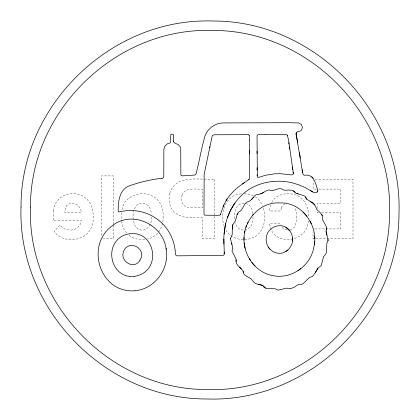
<?xml version="1.0" encoding="UTF-8"?>
<svg xmlns="http://www.w3.org/2000/svg" width="420" height="420" viewBox="0 0 420 420"><rect width="100%" height="100%" fill="white"/><g stroke="black" fill="none" stroke-linecap="round" stroke-linejoin="round"><path stroke-width="0.32" stroke-dasharray="2.1 1.58" d="M308.191 220.652C308.217 243.521 271.488 246.992 269.635 223.472L280.728 223.472L280.959 224.548M151.394 217.061C152.439 224.427 146.391 232.927 138.395 229.236L135.513 226.763C132.237 219.902 131.334 208.856 138.416 204.057C145.194 200.781 151.746 207.113 151.1 213.98M252.887 217.061C253.932 224.427 247.884 232.927 239.888 229.236L237.006 226.763L235.19 222.469M121.527 212.777L121.264 217.082L121.574 221.324M281.3 207.853L280.728 210.982L269.635 210.982L269.981 207.249L270.627 205.018M121.984 209.591C124.845 191.268 153.011 187.929 160.692 204.472C166.535 216.83 162.608 236.229 147.352 239.053M271.74 202.429C276.234 193.641 288.015 191.982 296.541 195.19C305.009 198.65 308.831 208.226 308.448 216.878M290.036 229.688L291.895 229.315L294.525 227.068C297.187 221.188 297.308 213.964 295.181 207.911M144.827 239.384C139.004 240.051 132.605 238.739 128.279 234.596M241.358 193.862C225.635 194.45 219.398 213.276 224.18 226.27M315.074 179.172L352.989 179.172L352.989 238.781L313.031 238.781L313.031 231.998M316.323 189.121L313.115 189.121L313.115 180.416M318.89 189.121L340.709 189.121L340.709 203.327L317.126 203.327L317.126 208.415M318.433 212.867L317.126 212.867L317.126 211.596M321.709 212.867L340.709 212.867L340.709 228.916L313.677 228.916M102.737 238.781L113.363 238.781L113.363 225.026M244.393 193.736L249.722 194.371L253.155 195.783M286.991 229.882L285.212 229.614L282.86 228.26L281.689 226.684M255.344 196.87L259.088 199.899L262.185 204.472L262.605 205.7M225.955 230.108C231.819 240.287 246.456 242.246 255.911 236.145C264.605 229.992 266.291 217.775 263.45 208.152M126.599 232.964L124.462 230.108L122.687 226.27L121.616 221.928M252.53 213.365C253.003 206.645 246.362 200.939 239.909 204.057C234.775 207.039 234.245 214.011 234.89 219.334M113.363 224.369L113.363 175.896L101.488 175.896L101.488 236.817M281.3 207.847A7.093 7.093 0 0 1 285.233 203.747M53.461 210.688L53.135 220.479L81.344 220.479L80.194 224.39L77.884 227.441L74.618 229.409A14.338 14.338 0 0 1 64.486 228.827L62.002 227.278L59.892 225.109L54.08 231.62C61.751 241.61 78.251 242.162 87.218 233.625C94.721 226.097 94.631 213.869 90.762 204.619A18.926 18.926 0 0 0 78.393 194.376C67.121 190.874 54.175 198.544 53.461 210.688M169.727 193.447C168.116 200.225 169.449 208.1 175.04 212.725C182.69 219.009 193.232 217.67 202.409 217.781L202.409 238.781L214.688 238.781L214.688 179.172C200.046 180.038 175.413 174.09 169.727 193.447M182.091 195.027L181.445 198.986L182.086 202.755L184.007 205.538L187.142 207.26L191.436 207.832L202.409 207.832L202.409 189.121C195.631 189.446 185.383 186.931 182.091 195.027M65.336 207.968L64.764 212.415L81.223 212.415C81.328 205.16 72.45 200.183 66.895 205.364L65.336 207.968"/><path stroke-width="0.63" d="M236.161 259.838L236.066 261.371L235.988 258.899L231.998 251.003L232.785 247.9L230.438 238.597L232.213 234.596L232.36 225.577L235.552 220.458L237.079 214.646L238.508 212.142L240.125 211.255L241.621 209.759L245.128 203.726L247.023 202.072L249.596 201.049L251.58 199.526L254.678 195.778L256.337 194.539C257.875 195.773 268.716 189.824 260.704 193.988M249.396 140.668L249.317 135.566L248.861 134.915L247.916 134.673L214.232 134.768L212.284 135.571L204.136 174.389L203.989 213.512L204.146 214.557L204.703 215.171L218.946 215.334L220.28 214.83L223.965 204.745L227.099 198.922L229.682 195.431L234.097 190.669L238.088 187.142L249.139 179.272L249.538 177.891L249.417 140.668M162.041 178.274L163.102 178.012L163.632 177.371L163.763 176.248L163.884 149.242L164.63 146.627L166.509 144.438L167.853 143.561L169.89 143.094L170.604 142.285L170.772 134.731L172.1 134.017L173.497 134.594L173.686 141.866L174.253 142.753L178.563 144.874L180.448 147.178L180.742 148.769L180.857 174.893L181.372 175.607L182.438 175.838L185.483 175.686L194.828 175.04L196.009 173.933C199.358 161.338 201.364 148.339 205.049 135.812C207.9 128.069 215.796 122.677 224.054 122.913L288.482 122.703L298.825 122.95L301.319 124.457L302.384 127.171L301.812 129.638L300.668 130.924L297.271 131.859L296.252 132.704L296.084 134.027L302.647 172.62L303.214 174.568L304.132 175.256C314.108 173.56 315.772 183.881 317.861 190.916L317.525 191.777L316.544 192.523L314.255 192.78L304.889 187.42L298.326 184.669L291.538 182.658C275.252 179.025 257.166 182.222 244.141 192.99L239.505 197.437C230.234 207.333 225.01 220.637 224.086 234.097C223.33 240.986 224.532 248.042 224.086 254.809L223.309 255.339L220.668 255.428L177.025 255.838L176.117 255.449L175.487 254.531C174.452 224.763 147.719 204.934 118.96 211.942L118.193 211.118C118.178 201.632 119.212 189.357 129.712 185.698C140.185 182.149 151.042 179.413 162.062 178.274M244.01 240.14C243.17 220.652 259.885 201.453 280.024 202.944C302.122 201.805 319.379 226.611 313.782 247.579C310.558 265.655 291.748 279.211 273.672 275.756C255.948 273.231 242.828 255.04 244.083 237.326M265.146 134.647L286.052 134.573L287.348 135.13L288.503 139.802L292.688 168.661L293.37 173.549L292.992 174.615L291.575 174.935L280.193 173.67L274.344 173.843L265.797 175.208L258.358 177.45L257.329 176.983L257.056 135.865L257.387 135.166L258.452 134.673L265.167 134.647M292.577 240.991C292.75 233.168 292.793 242.597 292.005 243.605C290.656 247.637 287.595 251.102 283.568 252.572C277.09 255.113 269.551 250.992 267.136 244.745C260.6 225.33 289.406 216.899 292.667 238.208M134.3 276.407C164.74 271.645 154.46 224.406 124.346 235.095C102.853 244.062 110.549 278.954 134.321 276.407M166.215 249.412C163.228 223.85 130.924 209.354 111.132 226.637C85.208 246.981 100.506 293.622 134.972 290.766M230.486 238.177L230.438 238.597M134.951 290.766C155.127 289.107 170.058 267.96 166.058 248.404M318.019 268.06L315.157 272.911L317.998 268.06L321.221 265.592L323.489 256.83L325.957 253.832L326.592 251.412L326.818 243.469L328.115 240.077L326.088 231.504L326.613 228.029L326.277 226.501L322.822 220.169L322.271 215.591L320.303 212.803L317.006 209.727L314.827 205.049L312.806 203.049L306.679 199.154L304.957 196.088L295.906 193.127L293.638 190.984L295.008 192.386M314.354 244.456L314.69 241.406M326.377 229.63L326.613 228.029M244.577 232.89L244.923 231.053M209.685 147.772L209.89 146.706M245.889 227.419L246.509 225.645M237.636 213.281L237.079 214.646M227.551 217.361L230.696 209.885L234.927 202.918M223.083 206.761L223.986 204.745M247.286 223.902L248.147 222.196M139.991 260.153C147.535 247.884 127.134 238.234 123.165 252.719C120.708 262.211 134.699 269.855 140.012 260.153M226.007 200.797L227.12 198.922M315.179 272.911L312.433 276.523L309.404 277.468L303.429 283.421L301.996 284.225L298.221 284.623L294.693 286.892L290.84 288.64L286.356 288.173L278.329 290.136L275.153 288.76L267.125 288.577L265.519 288.094L262.678 285.526L256.363 283.805L254.363 282.781L251.312 279.058L245.18 275.352L243.994 274.197L242.781 270.475L238.025 265.661L236.644 263.692L236.066 261.371M249.139 179.272L248.829 179.655M253.25 197.463L251.58 199.526M252.672 215.119L253.365 214.258M220.573 214.478L220.28 214.83M300.946 268.522L297.943 270.716M285.868 251.491L287.889 250.005M242.45 183.902L244.708 182.385M263.172 192.638L267.183 190.26L269.062 189.977C273.094 192.213 277.1 187.808 281.29 188.764C284.681 191.966 289.894 188.585 293.659 190.984M296.252 132.704L296.105 134.027L297.696 142.585M248.861 134.915L249.144 135.182M287.348 135.13L287.516 135.434M173.686 141.866L173.654 140.968M288.824 142.69L289.002 144.134M289.375 147.016L289.748 148.974M249.417 150.538L249.454 153.83M257.029 151.221L257.056 153.584M299.492 152.68L300.321 157.946M292.404 167.003L292.772 169.496M257.072 167.753L257.082 170.116M302.127 169.864L302.668 172.62M293.118 172.011L293.37 173.549M257.098 174.841L257.14 175.828M311.766 176.831L313.126 178.253M310.769 190.638L312.732 191.898M317.861 190.916L317.525 191.777M296.987 193.552L298.2 193.909M305.676 197.148L306.679 199.154M310.322 201.479L312.806 203.049L314.827 205.049M303.119 212.1L306.941 216.326M321.468 214.137L322.292 215.591M310.065 221.261L311.294 223.713M225.635 223.634L224.086 234.097M232.675 224.684L232.291 229.021M285.794 227.43L289.669 230.853M326.067 231.504L326.891 235.084M314.643 236.213L314.78 238.796M223.902 239.08L223.954 244.062M327.936 239.468L328.115 240.671M244.167 242.923L245.128 248.399M231.898 244.361L231.703 243.243M268.349 247.118L269.997 249.155M224.369 251.947L224.422 253.748M249.349 258.605L250.583 260.605M251.911 262.505L254.898 266.002M239.516 266.994L241.379 268.868M243.138 271.341L243.343 272.701M258.615 284.361L260.762 284.739M264.096 287.049L265.54 288.094M260.741 284.739L262.7 285.526L264.117 287.049M21.021 207.191C17.467 308.852 105.467 399.509 207.191 398.979C308.852 402.533 399.509 314.533 398.979 212.809C402.533 111.148 314.533 20.491 212.809 21.021C111.148 17.467 20.491 105.467 21.021 207.191M30.466 207.275C27.059 303.86 110.639 390.012 207.275 389.534C303.86 392.942 390.012 309.362 389.534 212.725C392.942 116.141 309.362 29.988 212.725 30.466C116.141 27.059 29.988 110.639 30.466 207.275"/></g></svg>
